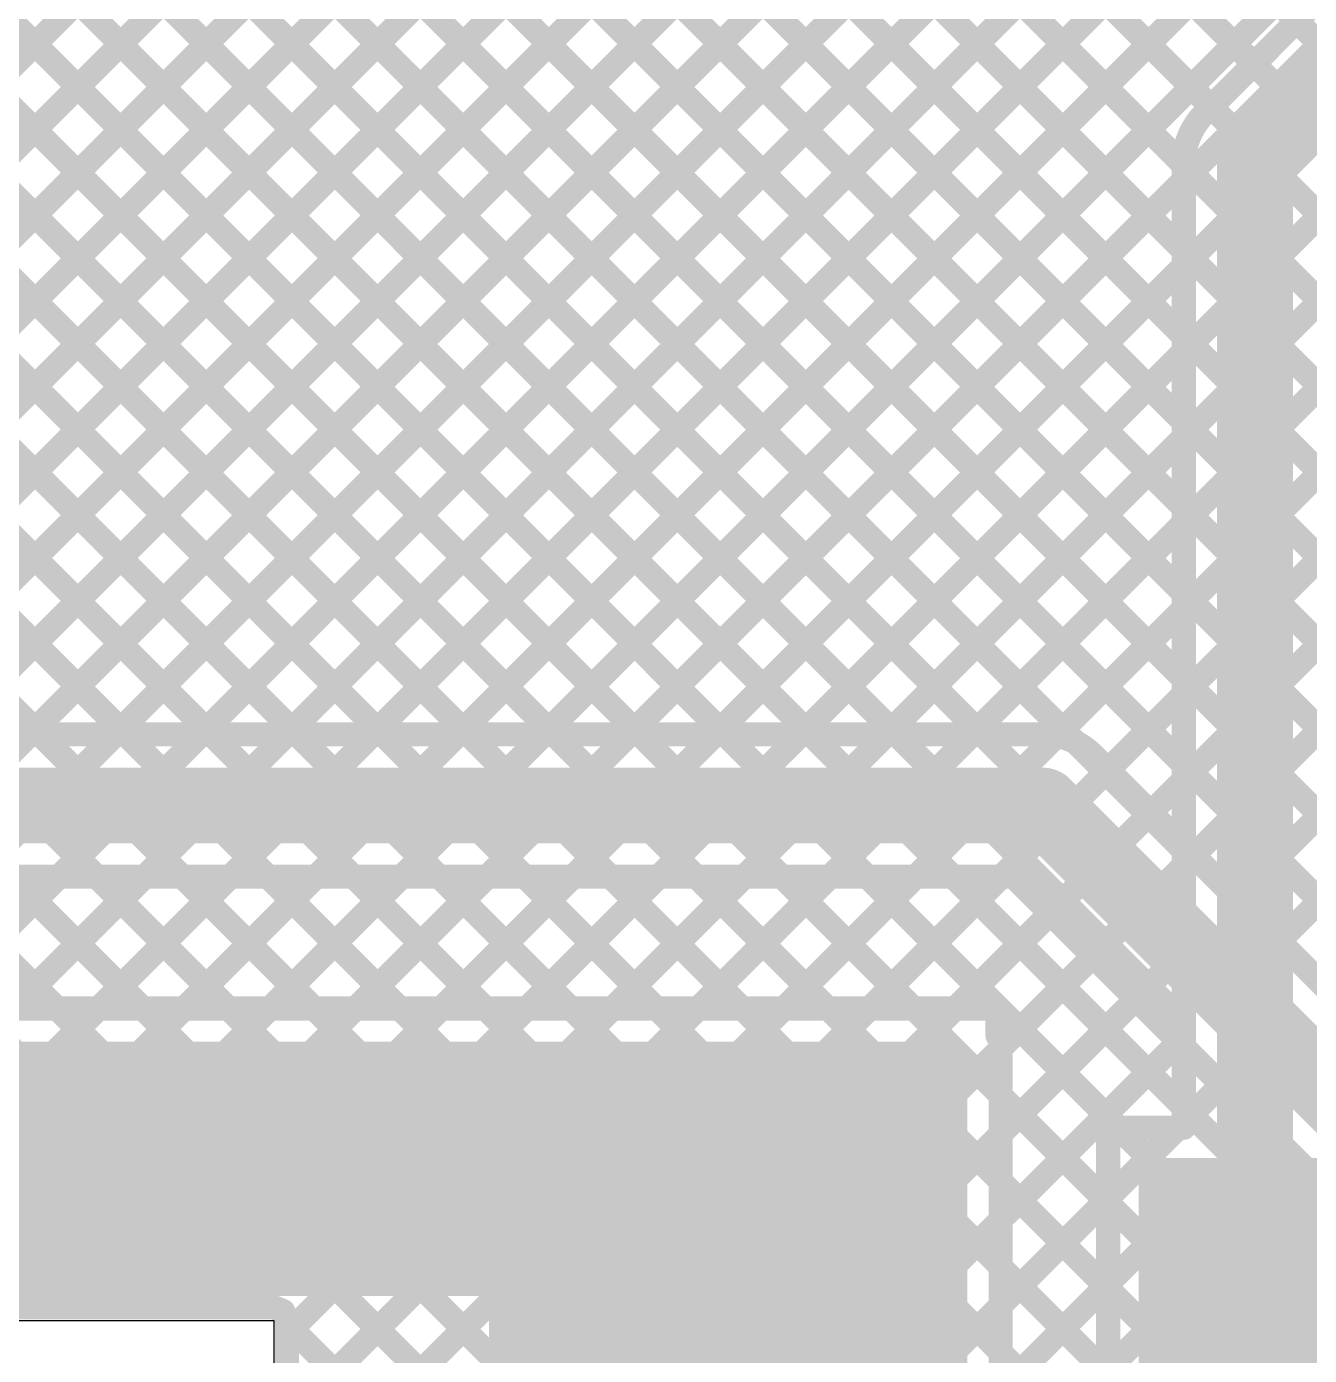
# Model space of a CAD drawing. Header units: millimetres. Extents: x -0.32 to 3.69, y -0.11 to 2.37.
# Drawn here: x 0.8743 to 1.298, y 0.5324 to 0.9712 of the extents above; entities that cross this region are included whole.
import ezdxf

# ---------------------------------------------------------------- set-up
doc = ezdxf.new("R2010")
doc.units = ezdxf.units.MM
doc.header["$MEASUREMENT"] = 0
for name, color, linetype in [('BottomLayer', 5, 'Continuous'), ('BottomPaste', 16, 'Continuous'), ('BottomSolder', 6, 'Continuous'), ('TopLayer', 1, 'Continuous')]:
    doc.layers.add(name, color=color, linetype=linetype)

# ---------------------------------------------------------------- blocks, each defined once
blk = doc.blocks.new('VT1H471MI135000CE0_B_53')
at = {"layer": 'BottomLayer'}
blk.add_hatch(color=5, dxfattribs=at).paths.add_polyline_path([(0.08051, 0.03445), (0.32461, 0.03445), (0.32461, -0.03445), (0.08051, -0.03445)])
at = {"layer": 'BottomPaste'}
blk.add_hatch(color=16, dxfattribs=at).paths.add_polyline_path([(0.08051, 0.03445), (0.32461, 0.03445), (0.32461, -0.03445), (0.08051, -0.03445)])
at = {"layer": 'BottomSolder'}
blk.add_hatch(color=6, dxfattribs=at).paths.add_polyline_path([(0.07651, 0.03845), (0.32861, 0.03845), (0.32861, -0.03845), (0.07651, -0.03845)])

msp = doc.modelspace()

# ---------------------------------------------------------------- hatches: boundary and pattern name
at = {"layer": 'TopLayer'}
for points in [[(0.353, 0.552), (1.184, 0.552), (1.184, 0.636), (0.353, 0.636)], [(1.185, 0.2007), (1.185, 0.627), (1.027, 0.627), (1.027, 0.2007)]]:
    msp.add_hatch(color=1, dxfattribs=at).paths.add_polyline_path(points)

# ---------------------------------------------------------------- linework, layer by layer
at = {"layer": 'BottomLayer'}
for p, q in [((0.443, 0.544), (0.956, 0.544)), ((0.956, 0.544), (0.956, -0.074))]:
    msp.add_line(p, q, dxfattribs=at)
for points, const_width in [([(0.46005, 0.54833), (1.53322, 1.6215)], 0.008), ([(0.48833, 0.54833), (1.5615, 1.6215)], 0.008), ([(0.51661, 0.54833), (1.58978, 1.6215)], 0.008), ([(0.5449, 0.54833), (1.598, 1.60143)], 0.008), ([(0.5449, 0.54833), (1.598, 1.60143)], 0.008), ([(0.57318, 0.54833), (1.60085, 1.576)], 0.008), ([(0.60147, 0.54833), (1.56859, 1.51545)], 0.008), ([(0.62975, 0.54833), (1.56859, 1.48716)], 0.008), ([(0.65804, 0.54833), (1.56859, 1.45888)], 0.008), ([(0.68632, 0.54833), (1.56859, 1.4306)], 0.008), ([(0.7146, 0.54833), (1.56859, 1.40231)], 0.008), ([(0.74289, 0.54833), (1.56859, 1.37403)], 0.008), ([(0.91377, 1.35304), (1.29379, 0.97302)], 0.008), ([(0.60568, 1.35), (1.2565, 0.69918)], 0.008), ([(0.63396, 1.35), (1.2565, 0.72746)], 0.008), ([(0.66225, 1.35), (1.2565, 0.75575)], 0.008), ([(0.69053, 1.35), (1.2565, 0.78403)], 0.008), ([(0.71882, 1.35), (1.2565, 0.81232)], 0.008), ([(0.7471, 1.35), (1.2565, 0.8406)], 0.008), ([(0.77538, 1.35), (1.2565, 0.86888)], 0.008), ([(0.80367, 1.35), (1.2565, 0.89717)], 0.008), ([(0.83195, 1.35), (1.2565, 0.92545)], 0.008), ([(0.86024, 1.35), (1.2655, 0.94474)], 0.008), ([(0.89533, 1.34319), (1.27964, 0.95888)], 0.008), ([(0.58851, 1.33888), (1.2565, 0.67089)], 0.008), ([(0.57437, 1.32474), (1.2565, 0.64261)], 0.008), ([(0.77117, 0.54833), (1.53601, 1.31316)], 0.008), ([(0.56023, 1.3106), (1.2565, 0.61433)], 0.008), ([(0.79946, 0.54833), (1.55072, 1.29959)], 0.008), ([(0.54608, 1.29646), (1.23493, 0.60761)], 0.008), ([(0.82774, 0.54833), (1.57371, 1.29429)], 0.008), ([(0.85603, 0.54833), (1.60199, 1.29429)], 0.008), ([(0.53194, 1.28232), (1.23155, 0.58271)], 0.008), ([(0.5178, 1.26817), (1.23155, 0.55442)], 0.008), ([(0.50366, 1.25403), (1.23155, 0.52614)], 0.008), ([(0.48952, 1.23989), (1.23155, 0.49785)], 0.008), ([(0.47537, 1.22575), (1.23155, 0.46957)], 0.008), ([(0.46123, 1.2116), (1.23155, 0.44128)], 0.008), ([(0.44709, 1.19746), (1.23155, 0.413)], 0.008), ([(0.43295, 1.18332), (1.23155, 0.38472)], 0.008), ([(0.41881, 1.16918), (1.23155, 0.35643)], 0.008), ([(0.40466, 1.15504), (1.5937, -0.034)], 0.008), ([(0.39052, 1.14089), (1.56541, -0.034)], 0.008), ([(0.37638, 1.12675), (0.9548, 0.54833)], 0.008), ([(0.36224, 1.11261), (0.92652, 0.54833)], 0.008), ([(0.34808, 1.09848), (0.89823, 0.54833)], 0.008), ([(1.2634, 0.94263), (1.32728, 1.00651)], 0.008), ([(1.28, 0.926), (1.34391, 0.98991)], 0.025), ([(1.28, 0.472), (1.28, 0.926)], 0.025), ([(1.2565, 0.60761), (1.2565, 0.926)], 0.008), ([(0.88431, 0.54833), (1.2565, 0.92052)], 0.008), ([(0.91259, 0.54833), (1.2565, 0.89224)], 0.008), ([(0.94088, 0.54833), (1.2565, 0.86395)], 0.008), ([(0.96033, 0.5395), (1.2565, 0.83567)], 0.008), ([(0.96033, 0.51121), (1.2565, 0.80738)], 0.008), ([(0.96033, 0.48293), (1.2565, 0.7791)], 0.008), ([(0.96033, 0.45464), (1.2565, 0.75081)], 0.008), ([(0.96033, 0.42636), (1.2565, 0.72253)], 0.008), ([(0.96033, 0.39808), (1.2565, 0.69425)], 0.008), ([(0.96033, 0.36979), (1.2565, 0.66596)], 0.008), ([(0.96033, 0.34151), (1.2565, 0.63768)], 0.008), ([(1.23155, 0.60761), (1.2565, 0.60761)], 0.008), ([(1.23155, 0.33551), (1.23155, 0.60761)], 0.008), ([(0.96033, 0.31322), (1.23155, 0.58444)], 0.008), ([(0.96033, 0.28494), (1.23155, 0.55616)], 0.008), ([(0.432, 0.54833), (0.956, 0.54833)], 0.008), ([(0.956, 0.54833), (0.95906, 0.54706)], 0.008), ([(0.95906, 0.54706), (0.96033, 0.544)], 0.008), ([(0.96033, 0.1889), (0.96033, 0.544)], 0.008), ([(0.96033, 0.5428), (1.30364, 0.19949)], 0.008)]:
    msp.add_lwpolyline(points, dxfattribs=dict(at, const_width=const_width))
for points, const_width in [([(1.29179, 0.97302, 1), (1.29579, 0.97302, 1)], 0.004), ([(1.27764, 0.95888, 1), (1.28164, 0.95888, 1)], 0.004), ([(1.2635, 0.94474, 1), (1.2675, 0.94474, 1)], 0.004), ([(1.26138, 0.94262, 1), (1.26538, 0.94262, 1)], 0.004), ([(1.2614, 0.94263, 1), (1.2654, 0.94263, 1)], 0.004), ([(1.2614, 0.94263, 1), (1.2654, 0.94263, 1)], 0.004), ([(1.27375, 0.926, 1), (1.28625, 0.926, 1)], 0.0125), ([(1.27375, 0.926, 1), (1.28625, 0.926, 1)], 0.0125), ([(1.2545, 0.926, 1), (1.2585, 0.926, 1)], 0.004), ([(1.2545, 0.926, 1), (1.2585, 0.926, 1)], 0.004), ([(1.2545, 0.926, 1), (1.2585, 0.926, 1)], 0.004), ([(1.2545, 0.92545, 1), (1.2585, 0.92545, 1)], 0.004), ([(1.2545, 0.92052, 1), (1.2585, 0.92052, 1)], 0.004), ([(1.2545, 0.89717, 1), (1.2585, 0.89717, 1)], 0.004), ([(1.2545, 0.89224, 1), (1.2585, 0.89224, 1)], 0.004), ([(1.2545, 0.86888, 1), (1.2585, 0.86888, 1)], 0.004), ([(1.2545, 0.86395, 1), (1.2585, 0.86395, 1)], 0.004), ([(1.2545, 0.8406, 1), (1.2585, 0.8406, 1)], 0.004), ([(1.2545, 0.83567, 1), (1.2585, 0.83567, 1)], 0.004), ([(1.2545, 0.81232, 1), (1.2585, 0.81232, 1)], 0.004), ([(1.2545, 0.80738, 1), (1.2585, 0.80738, 1)], 0.004), ([(1.2545, 0.78403, 1), (1.2585, 0.78403, 1)], 0.004), ([(1.2545, 0.7791, 1), (1.2585, 0.7791, 1)], 0.004), ([(1.2545, 0.75575, 1), (1.2585, 0.75575, 1)], 0.004), ([(1.2545, 0.75081, 1), (1.2585, 0.75081, 1)], 0.004), ([(1.2545, 0.72746, 1), (1.2585, 0.72746, 1)], 0.004), ([(1.2545, 0.72253, 1), (1.2585, 0.72253, 1)], 0.004), ([(1.2545, 0.69918, 1), (1.2585, 0.69918, 1)], 0.004), ([(1.2545, 0.69425, 1), (1.2585, 0.69425, 1)], 0.004), ([(1.2545, 0.67089, 1), (1.2585, 0.67089, 1)], 0.004), ([(1.2545, 0.66596, 1), (1.2585, 0.66596, 1)], 0.004), ([(1.2545, 0.64261, 1), (1.2585, 0.64261, 1)], 0.004), ([(1.2545, 0.63768, 1), (1.2585, 0.63768, 1)], 0.004), ([(1.2545, 0.61433, 1), (1.2585, 0.61433, 1)], 0.004), ([(1.22955, 0.60761, 1), (1.23355, 0.60761, 1)], 0.004), ([(1.22955, 0.60761, 1), (1.23355, 0.60761, 1)], 0.004), ([(1.23293, 0.60761, 1), (1.23693, 0.60761, 1)], 0.004), ([(1.2545, 0.60761, 1), (1.2585, 0.60761, 1)], 0.004), ([(1.2545, 0.60761, 1), (1.2585, 0.60761, 1)], 0.004), ([(1.22955, 0.58444, 1), (1.23355, 0.58444, 1)], 0.004), ([(1.22955, 0.58271, 1), (1.23355, 0.58271, 1)], 0.004), ([(1.22955, 0.55616, 1), (1.23355, 0.55616, 1)], 0.004), ([(1.22955, 0.55442, 1), (1.23355, 0.55442, 1)], 0.004), ([(0.88231, 0.54833, 1), (0.88631, 0.54833, 1)], 0.004), ([(0.89623, 0.54833, 1), (0.90023, 0.54833, 1)], 0.004), ([(0.91059, 0.54833, 1), (0.91459, 0.54833, 1)], 0.004), ([(0.92452, 0.54833, 1), (0.92852, 0.54833, 1)], 0.004), ([(0.93888, 0.54833, 1), (0.94288, 0.54833, 1)], 0.004), ([(0.9528, 0.54833, 1), (0.9568, 0.54833, 1)], 0.004), ([(0.954, 0.54833, 1), (0.958, 0.54833, 1)], 0.004), ([(0.954, 0.54833, 1), (0.958, 0.54833, 1)], 0.004), ([(0.95706, 0.54706, 1), (0.96106, 0.54706, 1)], 0.004), ([(0.95706, 0.54706, 1), (0.96106, 0.54706, 1)], 0.004), ([(0.95833, 0.544, 1), (0.96233, 0.544, 1)], 0.004), ([(0.95833, 0.544, 1), (0.96233, 0.544, 1)], 0.004), ([(0.95833, 0.5428, 1), (0.96233, 0.5428, 1)], 0.004), ([(0.95833, 0.5395, 1), (0.96233, 0.5395, 1)], 0.004)]:
    msp.add_lwpolyline(points, format="xyb", close=True, dxfattribs=dict(at, const_width=const_width))
at = {"layer": 'BottomLayer', "const_width": 0.008}
for points in [[(1.2565, 0.926, -0.199188), (1.2634, 0.94263)], [(1.2565, 0.926, -0.198912), (1.26338, 0.94262)]]:
    msp.add_lwpolyline(points, format="xyb", dxfattribs=at)
at = {"layer": 'TopLayer'}
for points, const_width in [([(0.10543, 1.9351), (1.6622, 0.37833)], 0.008), ([(0.09129, 1.92096), (1.6622, 0.35005)], 0.008), ([(0.07715, 1.90681), (1.6622, 0.32177)], 0.008), ([(0.06301, 1.89267), (1.22082, 0.73486)], 0.008), ([(0.04886, 1.87853), (1.18989, 0.7375)], 0.008), ([(0.03472, 1.86439), (1.16161, 0.7375)], 0.008), ([(0.02058, 1.85025), (1.13333, 0.7375)], 0.008), ([(0.0175, 1.82504), (1.10504, 0.7375)], 0.008), ([(0.0175, 1.79676), (1.07676, 0.7375)], 0.008), ([(0.0175, 1.76847), (1.04847, 0.7375)], 0.008), ([(0.0175, 1.74019), (1.02019, 0.7375)], 0.008), ([(0.0175, 1.7119), (0.9919, 0.7375)], 0.008), ([(0.0175, 1.68362), (0.96362, 0.7375)], 0.008), ([(0.0175, 1.65534), (0.93534, 0.7375)], 0.008), ([(0.0175, 1.62705), (0.90705, 0.7375)], 0.008), ([(0.0175, 1.59877), (0.87877, 0.7375)], 0.008), ([(0.64922, 0.7375), (1.20172, 1.29)], 0.008), ([(0.6775, 0.7375), (1.23, 1.29)], 0.008), ([(0.70578, 0.7375), (1.25828, 1.29)], 0.008), ([(0.73407, 0.7375), (1.28657, 1.29)], 0.008), ([(0.73407, 0.7375), (1.28657, 1.29)], 0.008), ([(0.76235, 0.7375), (1.31304, 1.28818)], 0.008), ([(0.77882, 1.29), (1.68837, 0.38045)], 0.008), ([(0.8071, 1.29), (1.7161, 0.381)], 0.008), ([(0.83538, 1.29), (1.5075, 0.61788)], 0.008), ([(0.86367, 1.29), (1.5075, 0.64617)], 0.008), ([(0.89195, 1.29), (1.5075, 0.67445)], 0.008), ([(0.92024, 1.29), (1.5075, 0.70274)], 0.008), ([(0.94852, 1.29), (1.5075, 0.73102)], 0.008), ([(0.97681, 1.29), (1.5075, 0.75931)], 0.008), ([(0.79064, 0.7375), (1.32718, 1.27404)], 0.008), ([(0.81892, 0.7375), (1.34132, 1.2599)], 0.008), ([(0.84721, 0.7375), (1.35546, 1.24576)], 0.008), ([(0.87549, 0.7375), (1.3696, 1.23161)], 0.008), ([(0.90377, 0.7375), (1.38375, 1.21747)], 0.008), ([(0.93206, 0.7375), (1.40193, 1.20737)], 0.008), ([(0.96034, 0.7375), (1.43021, 1.20737)], 0.008), ([(0.98863, 0.7375), (1.4595, 1.20837)], 0.008), ([(1.01691, 0.7375), (1.48778, 1.20837)], 0.008), ([(1.0452, 0.7375), (1.51607, 1.20837)], 0.008), ([(1.07348, 0.7375), (1.52802, 1.19204)], 0.008), ([(1.10176, 0.7375), (1.52802, 1.16375)], 0.008), ([(1.13005, 0.7375), (1.52802, 1.13547)], 0.008), ([(1.15833, 0.7375), (1.52802, 1.10718)], 0.008), ([(1.18662, 0.7375), (1.506, 1.05688)], 0.008), ([(1.21447, 0.73707), (1.506, 1.0286)], 0.008), ([(1.23146, 0.72577), (1.506, 1.00031)], 0.008), ([(1.2456, 0.71163), (1.506, 0.97203)], 0.008), ([(1.25974, 0.69749), (1.5075, 0.94525)], 0.008), ([(1.27389, 0.68335), (1.5075, 0.91696)], 0.008), ([(1.28803, 0.66921), (1.5075, 0.88868)], 0.008), ([(0.41673, 0.7375), (1.21, 0.7375)], 0.008), ([(1.22663, 0.7306), (1.5786, 0.37863)], 0.008), ([(0.407, 0.714), (1.21, 0.714)], 0.025), ([(1.21, 0.714), (1.562, 0.362)], 0.025), ([(0.407, 0.6905), (1.20027, 0.6905)], 0.008), ([(0.84091, 0.6905), (0.88441, 0.647)], 0.008), ([(0.84156, 0.647), (0.88506, 0.6905)], 0.008), ([(0.8692, 0.6905), (0.9127, 0.647)], 0.008), ([(0.86984, 0.647), (0.91334, 0.6905)], 0.008), ([(0.89748, 0.6905), (0.94098, 0.647)], 0.008), ([(0.89813, 0.647), (0.94163, 0.6905)], 0.008), ([(0.92577, 0.6905), (0.96927, 0.647)], 0.008), ([(0.92641, 0.647), (0.96991, 0.6905)], 0.008), ([(0.95405, 0.6905), (0.99755, 0.647)], 0.008), ([(0.9547, 0.647), (0.9982, 0.6905)], 0.008), ([(0.98234, 0.6905), (1.02584, 0.647)], 0.008), ([(0.98298, 0.647), (1.02648, 0.6905)], 0.008), ([(1.01062, 0.6905), (1.05412, 0.647)], 0.008), ([(1.01126, 0.647), (1.05476, 0.6905)], 0.008), ([(1.0389, 0.6905), (1.0824, 0.647)], 0.008), ([(1.03955, 0.647), (1.08305, 0.6905)], 0.008), ([(1.06719, 0.6905), (1.11069, 0.647)], 0.008), ([(1.06783, 0.647), (1.11133, 0.6905)], 0.008), ([(1.09547, 0.6905), (1.13897, 0.647)], 0.008), ([(1.09612, 0.647), (1.13962, 0.6905)], 0.008), ([(1.12376, 0.6905), (1.16726, 0.647)], 0.008), ([(1.1244, 0.647), (1.1679, 0.6905)], 0.008), ([(1.15204, 0.6905), (1.5385, 0.30404)], 0.008), ([(1.15269, 0.647), (1.19619, 0.6905)], 0.008), ([(1.18033, 0.6905), (1.5385, 0.33233)], 0.008), ([(1.20027, 0.6905), (1.5385, 0.35227)], 0.008), ([(1.18097, 0.647), (1.21237, 0.6784)], 0.008), ([(1.196, 0.63375), (1.22651, 0.66426)], 0.008), ([(1.196, 0.60546), (1.24065, 0.65011)], 0.008), ([(0.342, 0.647), (1.195, 0.647)], 0.008), ([(1.195, 0.638), (1.195, 0.647)], 0.008), ([(1.196, 0.1897), (1.196, 0.638)], 0.008), ([(1.196, 0.57718), (1.25479, 0.63597)], 0.008), ([(0.376, 0.614), (0.948, 0.614)], 0.025), ([(1.196, 0.54889), (1.26894, 0.62183)], 0.008), ([(1.196, 0.61826), (1.5385, 0.27576)], 0.008), ([(1.196, 0.52061), (1.28308, 0.60769)], 0.008), ([(1.196, 0.49232), (1.29722, 0.59354)], 0.008), ([(1.196, 0.58997), (1.5385, 0.24747)], 0.008), ([(1.196, 0.46404), (1.31136, 0.5794)], 0.008), ([(1.196, 0.43576), (1.32551, 0.56526)], 0.008), ([(1.196, 0.56169), (1.5385, 0.21919)], 0.008), ([(1.196, 0.5334), (1.5385, 0.1909)], 0.008)]:
    msp.add_lwpolyline(points, dxfattribs=dict(at, const_width=const_width))
for points, const_width in [([(0.87349, 0.7375, 1), (0.87749, 0.7375, 1)], 0.004), ([(0.87677, 0.7375, 1), (0.88077, 0.7375, 1)], 0.004), ([(0.90177, 0.7375, 1), (0.90577, 0.7375, 1)], 0.004), ([(0.90505, 0.7375, 1), (0.90905, 0.7375, 1)], 0.004), ([(0.93006, 0.7375, 1), (0.93406, 0.7375, 1)], 0.004), ([(0.93334, 0.7375, 1), (0.93734, 0.7375, 1)], 0.004), ([(0.95834, 0.7375, 1), (0.96234, 0.7375, 1)], 0.004), ([(0.96162, 0.7375, 1), (0.96562, 0.7375, 1)], 0.004), ([(0.98663, 0.7375, 1), (0.99063, 0.7375, 1)], 0.004), ([(0.9899, 0.7375, 1), (0.9939, 0.7375, 1)], 0.004), ([(1.01491, 0.7375, 1), (1.01891, 0.7375, 1)], 0.004), ([(1.01819, 0.7375, 1), (1.02219, 0.7375, 1)], 0.004), ([(1.0432, 0.7375, 1), (1.0472, 0.7375, 1)], 0.004), ([(1.04647, 0.7375, 1), (1.05047, 0.7375, 1)], 0.004), ([(1.07148, 0.7375, 1), (1.07548, 0.7375, 1)], 0.004), ([(1.07476, 0.7375, 1), (1.07876, 0.7375, 1)], 0.004), ([(1.09976, 0.7375, 1), (1.10376, 0.7375, 1)], 0.004), ([(1.10304, 0.7375, 1), (1.10704, 0.7375, 1)], 0.004), ([(1.12805, 0.7375, 1), (1.13205, 0.7375, 1)], 0.004), ([(1.13133, 0.7375, 1), (1.13533, 0.7375, 1)], 0.004), ([(1.15633, 0.7375, 1), (1.16033, 0.7375, 1)], 0.004), ([(1.15961, 0.7375, 1), (1.16361, 0.7375, 1)], 0.004), ([(1.18462, 0.7375, 1), (1.18862, 0.7375, 1)], 0.004), ([(1.18789, 0.7375, 1), (1.19189, 0.7375, 1)], 0.004), ([(1.208, 0.7375, 1), (1.212, 0.7375, 1)], 0.004), ([(1.208, 0.7375, 1), (1.212, 0.7375, 1)], 0.004), ([(1.208, 0.7375, 1), (1.212, 0.7375, 1)], 0.004), ([(1.21247, 0.73707, 1), (1.21647, 0.73707, 1)], 0.004), ([(1.21882, 0.73486, 1), (1.22282, 0.73486, 1)], 0.004), ([(1.22462, 0.73062, 1), (1.22862, 0.73062, 1)], 0.004), ([(1.22463, 0.7306, 1), (1.22863, 0.7306, 1)], 0.004), ([(1.22463, 0.7306, 1), (1.22863, 0.7306, 1)], 0.004), ([(1.22946, 0.72577, 1), (1.23346, 0.72577, 1)], 0.004), ([(1.20375, 0.714, 1), (1.21625, 0.714, 1)], 0.0125), ([(1.20375, 0.714, 1), (1.21625, 0.714, 1)], 0.0125), ([(1.2436, 0.71163, 1), (1.2476, 0.71163, 1)], 0.004), ([(1.25774, 0.69749, 1), (1.26174, 0.69749, 1)], 0.004), ([(0.88306, 0.6905, 1), (0.88706, 0.6905, 1)], 0.004), ([(0.89548, 0.6905, 1), (0.89948, 0.6905, 1)], 0.004), ([(0.91134, 0.6905, 1), (0.91534, 0.6905, 1)], 0.004), ([(0.92377, 0.6905, 1), (0.92777, 0.6905, 1)], 0.004), ([(0.93963, 0.6905, 1), (0.94363, 0.6905, 1)], 0.004), ([(0.95205, 0.6905, 1), (0.95605, 0.6905, 1)], 0.004), ([(0.96791, 0.6905, 1), (0.97191, 0.6905, 1)], 0.004), ([(0.98034, 0.6905, 1), (0.98434, 0.6905, 1)], 0.004), ([(0.9962, 0.6905, 1), (1.0002, 0.6905, 1)], 0.004), ([(1.00862, 0.6905, 1), (1.01262, 0.6905, 1)], 0.004), ([(1.02448, 0.6905, 1), (1.02848, 0.6905, 1)], 0.004), ([(1.0369, 0.6905, 1), (1.0409, 0.6905, 1)], 0.004), ([(1.05276, 0.6905, 1), (1.05676, 0.6905, 1)], 0.004), ([(1.06519, 0.6905, 1), (1.06919, 0.6905, 1)], 0.004), ([(1.08105, 0.6905, 1), (1.08505, 0.6905, 1)], 0.004), ([(1.09347, 0.6905, 1), (1.09747, 0.6905, 1)], 0.004), ([(1.10933, 0.6905, 1), (1.11333, 0.6905, 1)], 0.004), ([(1.12176, 0.6905, 1), (1.12576, 0.6905, 1)], 0.004), ([(1.13762, 0.6905, 1), (1.14162, 0.6905, 1)], 0.004), ([(1.15004, 0.6905, 1), (1.15404, 0.6905, 1)], 0.004), ([(1.1659, 0.6905, 1), (1.1699, 0.6905, 1)], 0.004), ([(1.17833, 0.6905, 1), (1.18233, 0.6905, 1)], 0.004), ([(1.19419, 0.6905, 1), (1.19819, 0.6905, 1)], 0.004), ([(1.19827, 0.6905, 1), (1.20227, 0.6905, 1)], 0.004), ([(1.19827, 0.6905, 1), (1.20227, 0.6905, 1)], 0.004), ([(1.27189, 0.68335, 1), (1.27589, 0.68335, 1)], 0.004), ([(1.21037, 0.6784, 1), (1.21437, 0.6784, 1)], 0.004), ([(1.28603, 0.66921, 1), (1.29003, 0.66921, 1)], 0.004), ([(1.22451, 0.66426, 1), (1.22851, 0.66426, 1)], 0.004), ([(1.23865, 0.65011, 1), (1.24265, 0.65011, 1)], 0.004), ([(0.88241, 0.647, 1), (0.88641, 0.647, 1)], 0.004), ([(0.89613, 0.647, 1), (0.90013, 0.647, 1)], 0.004), ([(0.9107, 0.647, 1), (0.9147, 0.647, 1)], 0.004), ([(0.92441, 0.647, 1), (0.92841, 0.647, 1)], 0.004), ([(0.93898, 0.647, 1), (0.94298, 0.647, 1)], 0.004), ([(0.9527, 0.647, 1), (0.9567, 0.647, 1)], 0.004), ([(0.96727, 0.647, 1), (0.97127, 0.647, 1)], 0.004), ([(0.98098, 0.647, 1), (0.98498, 0.647, 1)], 0.004), ([(0.99555, 0.647, 1), (0.99955, 0.647, 1)], 0.004), ([(1.00926, 0.647, 1), (1.01326, 0.647, 1)], 0.004), ([(1.02384, 0.647, 1), (1.02784, 0.647, 1)], 0.004), ([(1.03755, 0.647, 1), (1.04155, 0.647, 1)], 0.004), ([(1.05212, 0.647, 1), (1.05612, 0.647, 1)], 0.004), ([(1.06583, 0.647, 1), (1.06983, 0.647, 1)], 0.004), ([(1.0804, 0.647, 1), (1.0844, 0.647, 1)], 0.004), ([(1.09412, 0.647, 1), (1.09812, 0.647, 1)], 0.004), ([(1.10869, 0.647, 1), (1.11269, 0.647, 1)], 0.004), ([(1.1224, 0.647, 1), (1.1264, 0.647, 1)], 0.004), ([(1.13697, 0.647, 1), (1.14097, 0.647, 1)], 0.004), ([(1.15069, 0.647, 1), (1.15469, 0.647, 1)], 0.004), ([(1.16526, 0.647, 1), (1.16926, 0.647, 1)], 0.004), ([(1.17897, 0.647, 1), (1.18297, 0.647, 1)], 0.004), ([(1.193, 0.647, 1), (1.197, 0.647, 1)], 0.004), ([(1.193, 0.647, 1), (1.197, 0.647, 1)], 0.004), ([(1.193, 0.638, 1), (1.197, 0.638, 1)], 0.004), ([(1.194, 0.638, 1), (1.198, 0.638, 1)], 0.004), ([(1.194, 0.63375, 1), (1.198, 0.63375, 1)], 0.004), ([(1.25279, 0.63597, 1), (1.25679, 0.63597, 1)], 0.004), ([(0.94175, 0.614, 1), (0.95425, 0.614, 1)], 0.0125), ([(1.26694, 0.62183, 1), (1.27094, 0.62183, 1)], 0.004), ([(1.194, 0.61826, 1), (1.198, 0.61826, 1)], 0.004), ([(1.28108, 0.60769, 1), (1.28508, 0.60769, 1)], 0.004), ([(1.194, 0.60546, 1), (1.198, 0.60546, 1)], 0.004), ([(1.29522, 0.59354, 1), (1.29922, 0.59354, 1)], 0.004), ([(1.194, 0.58997, 1), (1.198, 0.58997, 1)], 0.004), ([(1.194, 0.57718, 1), (1.198, 0.57718, 1)], 0.004), ([(1.194, 0.56169, 1), (1.198, 0.56169, 1)], 0.004), ([(1.194, 0.54889, 1), (1.198, 0.54889, 1)], 0.004), ([(1.194, 0.5334, 1), (1.198, 0.5334, 1)], 0.004)]:
    msp.add_lwpolyline(points, format="xyb", close=True, dxfattribs=dict(at, const_width=const_width))
at = {"layer": 'TopLayer', "const_width": 0.008}
for points in [[(1.21, 0.7375, -0.198912), (1.22662, 0.73062)], [(1.21, 0.7375, -0.199188), (1.22663, 0.7306)]]:
    msp.add_lwpolyline(points, format="xyb", dxfattribs=at)

# ---------------------------------------------------------------- block references
at = {"rotation": 90}
msp.add_blockref('VT1H471MI135000CE0_B_53', (1.28, 0.269), dxfattribs=at)

doc.saveas('drawing.dxf')
